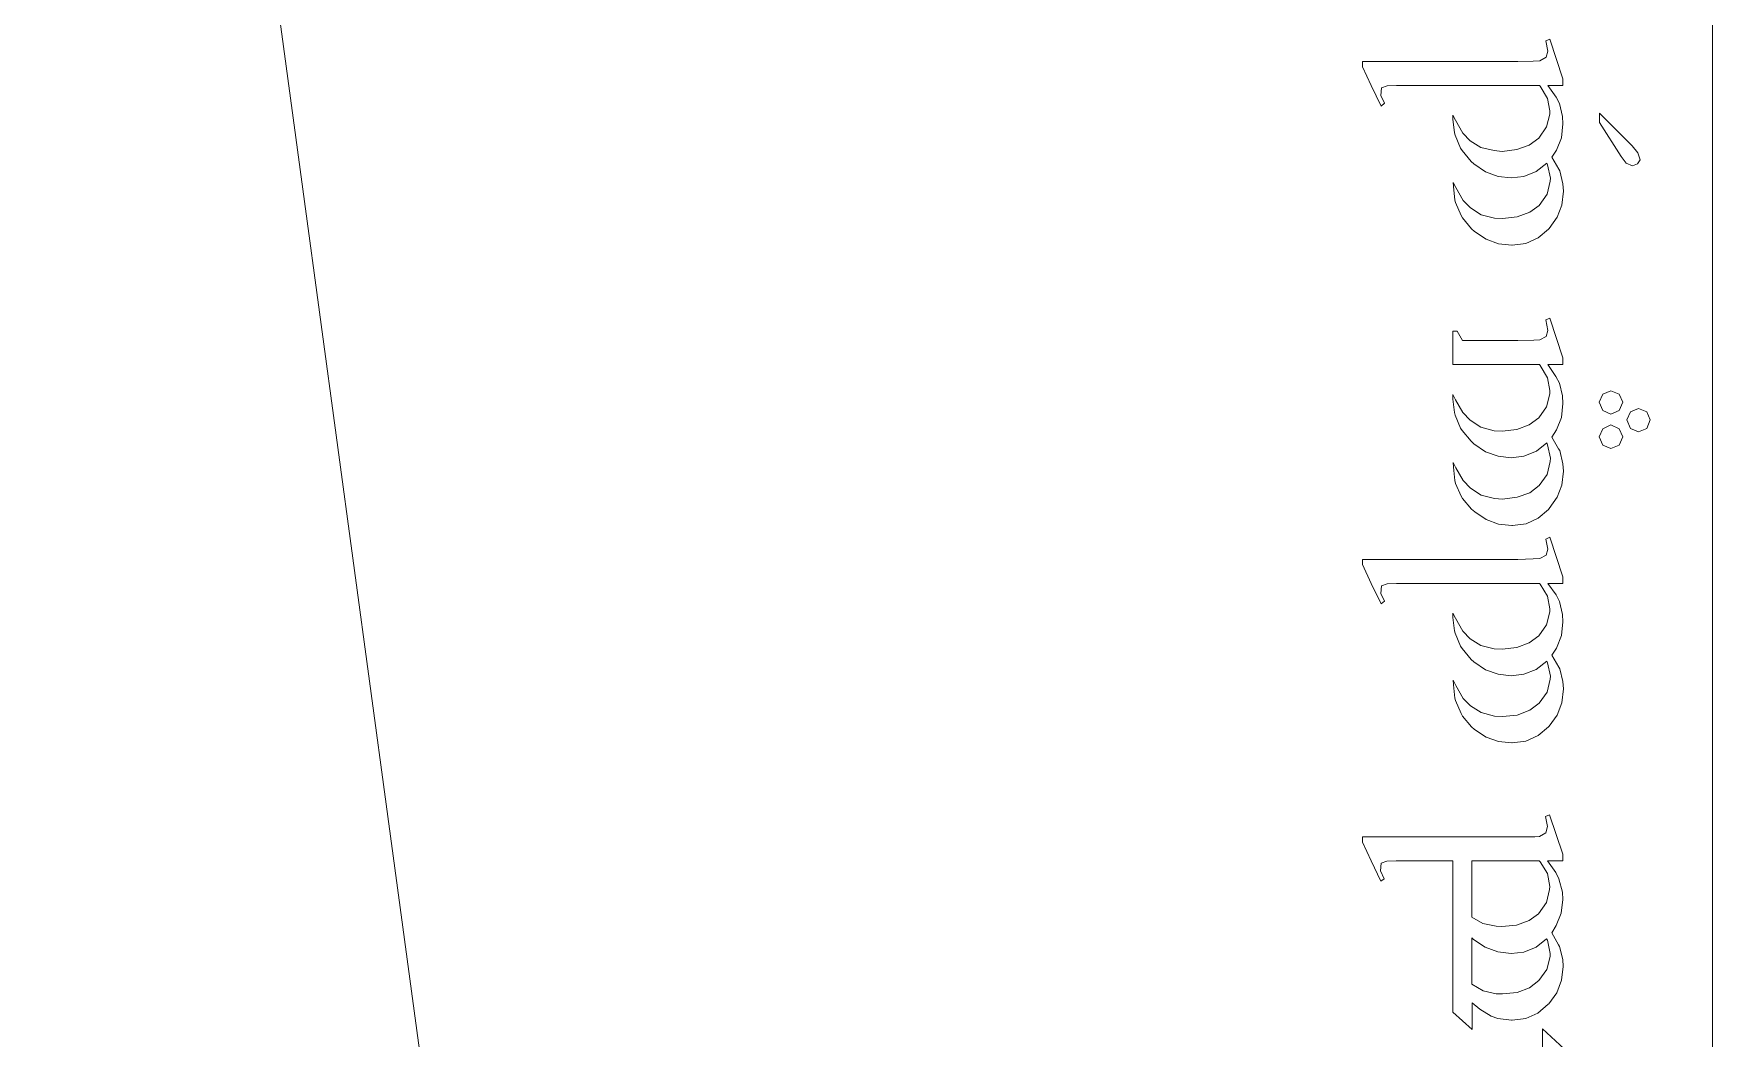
# Model space of a CAD drawing. Header units: inches. Extents: x -25.4 to 25.4, y -23 to 23.1.
# Drawn here: x 2.282 to 6.81, y 3.781 to 6.491 of the extents above; entities that cross this region are included whole.
import ezdxf

# ---------------------------------------------------------------- set-up
doc = ezdxf.new("R2010")
doc.units = ezdxf.units.IN
doc.header["$MEASUREMENT"] = 0
doc.layers.add('Layer 1', color=7, linetype='Continuous', true_color=0xffffff)

msp = doc.modelspace()

# ---------------------------------------------------------------- linework, layer by layer
at = {"layer": 'Layer 1', "color": 6, "lineweight": 9, "true_color": 0xff00ff}
for points in [[(6.8104, 15.3701), (6.8104, 15.3701), (6.8104, -16.8207), (6.8104, -16.8207)], [(2.2822, 11.4337), (2.2822, 11.4337), (5.8715, -15.0549), (5.8715, -15.0549)]]:
    msp.add_open_spline(points, degree=3, dxfattribs=at)
at = {"layer": 'Layer 1', "color": 1, "lineweight": 9, "true_color": 0xff0000}
for points in [[(6.3722, 6.4764), (6.3722, 6.4764), (6.3609, 6.4717), (6.3609, 6.4717)], [(6.407, 6.3693), (6.407, 6.3693), (6.3722, 6.4764), (6.3722, 6.4764)], [(6.3609, 6.4717), (6.3609, 6.4717), (6.3666, 6.4436), (6.3666, 6.4436)], [(6.3666, 6.4436), (6.3666, 6.4436), (6.3619, 6.4276), (6.3619, 6.4276)], [(6.2857, 6.4163), (6.2857, 6.4163), (5.8666, 6.4163), (5.8666, 6.4163)], [(5.8666, 6.4163), (5.8666, 6.4163), (5.8666, 6.4022), (5.8666, 6.4022)], [(5.8666, 6.4022), (5.8666, 6.4022), (5.8901, 6.3515), (5.8901, 6.3515)], [(6.3271, 6.4172), (6.3271, 6.4172), (6.2857, 6.4163), (6.2857, 6.4163)], [(6.345, 6.4182), (6.345, 6.4182), (6.3271, 6.4172), (6.3271, 6.4172)], [(6.3619, 6.4276), (6.3619, 6.4276), (6.345, 6.4182), (6.345, 6.4182)], [(5.8901, 6.3515), (5.8901, 6.3515), (5.9173, 6.296), (5.9173, 6.296)], [(5.9164, 6.3242), (5.9164, 6.3242), (5.9183, 6.3449), (5.9183, 6.3449)], [(5.9183, 6.3449), (5.9183, 6.3449), (5.9333, 6.3505), (5.9333, 6.3505)], [(5.9333, 6.3505), (5.9333, 6.3505), (5.9587, 6.3515), (5.9587, 6.3515)], [(5.9587, 6.3515), (5.9587, 6.3515), (6.344, 6.3515), (6.344, 6.3515)], [(6.344, 6.3515), (6.344, 6.3515), (6.3459, 6.3496), (6.3459, 6.3496)], [(6.3459, 6.3496), (6.3459, 6.3496), (6.3656, 6.3167), (6.3656, 6.3167)], [(6.3666, 6.3515), (6.3666, 6.3515), (6.407, 6.3515), (6.407, 6.3515)], [(6.3891, 6.3204), (6.3891, 6.3204), (6.3666, 6.3515), (6.3666, 6.3515)], [(6.407, 6.3515), (6.407, 6.3515), (6.407, 6.3693), (6.407, 6.3693)], [(5.9258, 6.3035), (5.9258, 6.3035), (5.9164, 6.3242), (5.9164, 6.3242)], [(5.9173, 6.296), (5.9173, 6.296), (5.9258, 6.3035), (5.9258, 6.3035)], [(6.3656, 6.3167), (6.3656, 6.3167), (6.3722, 6.2829), (6.3722, 6.2829)], [(6.3976, 6.3026), (6.3976, 6.3026), (6.3891, 6.3204), (6.3891, 6.3204)], [(6.406, 6.2678), (6.406, 6.2678), (6.3976, 6.3026), (6.3976, 6.3026)], [(6.1175, 6.2575), (6.1175, 6.2575), (6.11, 6.2716), (6.11, 6.2716)], [(6.11, 6.2716), (6.11, 6.2716), (6.11, 6.2603), (6.11, 6.2603)], [(6.11, 6.2603), (6.11, 6.2603), (6.1147, 6.2236), (6.1147, 6.2236)], [(6.1373, 6.2227), (6.1373, 6.2227), (6.1175, 6.2575), (6.1175, 6.2575)], [(6.3722, 6.2744), (6.3722, 6.2744), (6.3628, 6.2396), (6.3628, 6.2396)], [(6.3722, 6.2829), (6.3722, 6.2829), (6.3722, 6.2744), (6.3722, 6.2744)], [(6.407, 6.2481), (6.407, 6.2481), (6.406, 6.2678), (6.406, 6.2678)], [(6.5057, 6.2518), (6.5057, 6.2518), (6.5057, 6.2772), (6.5057, 6.2772)], [(6.5057, 6.2772), (6.5057, 6.2772), (6.594, 6.1889), (6.594, 6.1889)], [(6.5639, 6.1597), (6.5639, 6.1597), (6.5057, 6.2518), (6.5057, 6.2518)], [(6.1147, 6.2236), (6.1147, 6.2236), (6.1166, 6.2171), (6.1166, 6.2171)], [(6.1166, 6.2171), (6.1166, 6.2171), (6.1307, 6.1823), (6.1307, 6.1823)], [(6.157, 6.202), (6.157, 6.202), (6.1373, 6.2227), (6.1373, 6.2227)], [(6.3421, 6.2095), (6.3421, 6.2095), (6.3158, 6.1907), (6.3158, 6.1907)], [(6.3628, 6.2396), (6.3628, 6.2396), (6.3421, 6.2095), (6.3421, 6.2095)], [(6.3901, 6.1767), (6.3901, 6.1767), (6.4032, 6.2105), (6.4032, 6.2105)], [(6.4032, 6.2105), (6.4032, 6.2105), (6.407, 6.2481), (6.407, 6.2481)], [(6.1307, 6.1823), (6.1307, 6.1823), (6.1354, 6.1757), (6.1354, 6.1757)], [(6.1354, 6.1757), (6.1354, 6.1757), (6.1598, 6.1466), (6.1598, 6.1466)], [(6.1861, 6.1842), (6.1861, 6.1842), (6.157, 6.202), (6.157, 6.202)], [(6.2218, 6.1757), (6.2218, 6.1757), (6.1861, 6.1842), (6.1861, 6.1842)], [(6.2435, 6.1738), (6.2435, 6.1738), (6.2218, 6.1757), (6.2218, 6.1757)], [(6.2829, 6.1785), (6.2829, 6.1785), (6.2435, 6.1738), (6.2435, 6.1738)], [(6.3158, 6.1907), (6.3158, 6.1907), (6.2829, 6.1785), (6.2829, 6.1785)], [(6.3769, 6.1579), (6.3769, 6.1579), (6.3901, 6.1767), (6.3901, 6.1767)], [(6.578, 6.1419), (6.578, 6.1419), (6.5639, 6.1597), (6.5639, 6.1597)], [(6.594, 6.1889), (6.594, 6.1889), (6.609, 6.1701), (6.609, 6.1701)], [(6.609, 6.1701), (6.609, 6.1701), (6.6156, 6.1513), (6.6156, 6.1513)], [(6.1598, 6.1466), (6.1598, 6.1466), (6.1673, 6.14), (6.1673, 6.14)], [(6.1673, 6.14), (6.1673, 6.14), (6.1983, 6.1184), (6.1983, 6.1184)], [(6.1983, 6.1184), (6.1983, 6.1184), (6.2322, 6.1062), (6.2322, 6.1062)], [(6.3017, 6.1062), (6.3017, 6.1062), (6.3346, 6.1193), (6.3346, 6.1193)], [(6.3346, 6.1193), (6.3346, 6.1193), (6.3637, 6.1419), (6.3637, 6.1419)], [(6.3637, 6.1419), (6.3637, 6.1419), (6.3656, 6.1372), (6.3656, 6.1372)], [(6.3656, 6.1372), (6.3656, 6.1372), (6.3741, 6.1015), (6.3741, 6.1015)], [(6.3966, 6.1259), (6.3966, 6.1259), (6.3769, 6.1579), (6.3769, 6.1579)], [(6.3985, 6.1212), (6.3985, 6.1212), (6.3966, 6.1259), (6.3966, 6.1259)], [(6.407, 6.0864), (6.407, 6.0864), (6.3985, 6.1212), (6.3985, 6.1212)], [(6.5949, 6.1344), (6.5949, 6.1344), (6.578, 6.1419), (6.578, 6.1419)], [(6.6081, 6.14), (6.6081, 6.14), (6.5949, 6.1344), (6.5949, 6.1344)], [(6.6156, 6.1513), (6.6156, 6.1513), (6.6081, 6.14), (6.6081, 6.14)], [(6.1185, 6.0761), (6.1185, 6.0761), (6.1109, 6.0902), (6.1109, 6.0902)], [(6.1109, 6.0902), (6.1109, 6.0902), (6.1119, 6.0789), (6.1119, 6.0789)], [(6.1119, 6.0789), (6.1119, 6.0789), (6.1156, 6.0423), (6.1156, 6.0423)], [(6.1382, 6.0413), (6.1382, 6.0413), (6.1185, 6.0761), (6.1185, 6.0761)], [(6.2322, 6.1062), (6.2322, 6.1062), (6.2679, 6.1024), (6.2679, 6.1024)], [(6.2679, 6.1024), (6.2679, 6.1024), (6.3017, 6.1062), (6.3017, 6.1062)], [(6.3731, 6.093), (6.3731, 6.093), (6.3647, 6.0582), (6.3647, 6.0582)], [(6.3741, 6.1015), (6.3741, 6.1015), (6.3731, 6.093), (6.3731, 6.093)], [(6.4089, 6.0667), (6.4089, 6.0667), (6.407, 6.0864), (6.407, 6.0864)], [(6.1156, 6.0423), (6.1156, 6.0423), (6.1175, 6.0357), (6.1175, 6.0357)], [(6.1175, 6.0357), (6.1175, 6.0357), (6.1326, 6.0009), (6.1326, 6.0009)], [(6.1579, 6.0216), (6.1579, 6.0216), (6.1382, 6.0413), (6.1382, 6.0413)], [(6.3431, 6.0282), (6.3431, 6.0282), (6.3177, 6.0094), (6.3177, 6.0094)], [(6.3647, 6.0582), (6.3647, 6.0582), (6.3431, 6.0282), (6.3431, 6.0282)], [(6.3919, 5.9962), (6.3919, 5.9962), (6.4042, 6.0291), (6.4042, 6.0291)], [(6.4042, 6.0291), (6.4042, 6.0291), (6.4089, 6.0667), (6.4089, 6.0667)], [(6.1326, 6.0009), (6.1326, 6.0009), (6.1363, 5.9943), (6.1363, 5.9943)], [(6.1363, 5.9943), (6.1363, 5.9943), (6.1608, 5.9652), (6.1608, 5.9652)], [(6.1871, 6.0028), (6.1871, 6.0028), (6.1579, 6.0216), (6.1579, 6.0216)], [(6.2228, 5.9934), (6.2228, 5.9934), (6.1871, 6.0028), (6.1871, 6.0028)], [(6.2444, 5.9925), (6.2444, 5.9925), (6.2228, 5.9934), (6.2228, 5.9934)], [(6.2839, 5.9971), (6.2839, 5.9971), (6.2444, 5.9925), (6.2444, 5.9925)], [(6.3177, 6.0094), (6.3177, 6.0094), (6.2839, 5.9971), (6.2839, 5.9971)], [(6.3703, 5.9661), (6.3703, 5.9661), (6.3919, 5.9962), (6.3919, 5.9962)], [(6.1608, 5.9652), (6.1608, 5.9652), (6.1683, 5.9577), (6.1683, 5.9577)], [(6.1683, 5.9577), (6.1683, 5.9577), (6.2002, 5.937), (6.2002, 5.937)], [(6.2002, 5.937), (6.2002, 5.937), (6.2331, 5.9248), (6.2331, 5.9248)], [(6.3074, 5.9257), (6.3074, 5.9257), (6.3403, 5.9408), (6.3403, 5.9408)], [(6.3403, 5.9408), (6.3403, 5.9408), (6.3684, 5.9643), (6.3684, 5.9643)], [(6.3684, 5.9643), (6.3684, 5.9643), (6.3703, 5.9661), (6.3703, 5.9661)], [(6.2331, 5.9248), (6.2331, 5.9248), (6.2698, 5.921), (6.2698, 5.921)], [(6.2698, 5.921), (6.2698, 5.921), (6.2707, 5.921), (6.2707, 5.921)], [(6.2707, 5.921), (6.2707, 5.921), (6.3074, 5.9257), (6.3074, 5.9257)], [(6.3722, 5.7237), (6.3722, 5.7237), (6.3609, 5.719), (6.3609, 5.719)], [(6.3609, 5.719), (6.3609, 5.719), (6.3666, 5.6908), (6.3666, 5.6908)], [(6.407, 5.6165), (6.407, 5.6165), (6.3722, 5.7237), (6.3722, 5.7237)], [(6.1222, 5.6889), (6.1222, 5.6889), (6.11, 5.6889), (6.11, 5.6889)], [(6.11, 5.6889), (6.11, 5.6889), (6.11, 5.5987), (6.11, 5.5987)], [(6.1363, 5.6635), (6.1363, 5.6635), (6.1222, 5.6889), (6.1222, 5.6889)], [(6.2857, 5.6635), (6.2857, 5.6635), (6.1363, 5.6635), (6.1363, 5.6635)], [(6.329, 5.6645), (6.329, 5.6645), (6.2857, 5.6635), (6.2857, 5.6635)], [(6.345, 5.6654), (6.345, 5.6654), (6.329, 5.6645), (6.329, 5.6645)], [(6.3619, 5.6748), (6.3619, 5.6748), (6.345, 5.6654), (6.345, 5.6654)], [(6.3666, 5.6908), (6.3666, 5.6908), (6.3619, 5.6748), (6.3619, 5.6748)], [(6.407, 5.5987), (6.407, 5.5987), (6.407, 5.6165), (6.407, 5.6165)], [(6.11, 5.5987), (6.11, 5.5987), (6.344, 5.5987), (6.344, 5.5987)], [(6.344, 5.5987), (6.344, 5.5987), (6.3459, 5.5959), (6.3459, 5.5959)], [(6.3459, 5.5959), (6.3459, 5.5959), (6.3656, 5.563), (6.3656, 5.563)], [(6.3666, 5.5987), (6.3666, 5.5987), (6.407, 5.5987), (6.407, 5.5987)], [(6.3882, 5.5667), (6.3882, 5.5667), (6.3666, 5.5987), (6.3666, 5.5987)], [(6.3656, 5.563), (6.3656, 5.563), (6.3722, 5.5291), (6.3722, 5.5291)], [(6.3722, 5.5291), (6.3722, 5.5291), (6.3722, 5.5197), (6.3722, 5.5197)], [(6.3976, 5.5489), (6.3976, 5.5489), (6.3882, 5.5667), (6.3882, 5.5667)], [(6.406, 5.5141), (6.406, 5.5141), (6.3976, 5.5489), (6.3976, 5.5489)], [(6.5367, 5.5282), (6.5367, 5.5282), (6.5151, 5.5188), (6.5151, 5.5188)], [(6.5592, 5.5188), (6.5592, 5.5188), (6.5367, 5.5282), (6.5367, 5.5282)], [(6.1175, 5.5038), (6.1175, 5.5038), (6.11, 5.5179), (6.11, 5.5179)], [(6.11, 5.5179), (6.11, 5.5179), (6.11, 5.5056), (6.11, 5.5056)], [(6.11, 5.5056), (6.11, 5.5056), (6.1147, 5.469), (6.1147, 5.469)], [(6.1373, 5.469), (6.1373, 5.469), (6.1175, 5.5038), (6.1175, 5.5038)], [(6.3628, 5.485), (6.3628, 5.485), (6.3421, 5.4549), (6.3421, 5.4549)], [(6.3722, 5.5197), (6.3722, 5.5197), (6.3628, 5.485), (6.3628, 5.485)], [(6.4032, 5.4558), (6.4032, 5.4558), (6.407, 5.4934), (6.407, 5.4934)], [(6.407, 5.4934), (6.407, 5.4934), (6.406, 5.5141), (6.406, 5.5141)], [(6.5151, 5.5188), (6.5151, 5.5188), (6.5047, 5.4972), (6.5047, 5.4972)], [(6.5047, 5.4972), (6.5047, 5.4972), (6.5151, 5.4746), (6.5151, 5.4746)], [(6.5686, 5.4972), (6.5686, 5.4972), (6.5592, 5.5188), (6.5592, 5.5188)], [(6.5592, 5.4746), (6.5592, 5.4746), (6.5686, 5.4972), (6.5686, 5.4972)], [(6.6109, 5.4803), (6.6109, 5.4803), (6.5893, 5.4709), (6.5893, 5.4709)], [(6.6335, 5.4709), (6.6335, 5.4709), (6.6109, 5.4803), (6.6109, 5.4803)], [(6.1147, 5.469), (6.1147, 5.469), (6.1166, 5.4624), (6.1166, 5.4624)], [(6.1166, 5.4624), (6.1166, 5.4624), (6.1307, 5.4276), (6.1307, 5.4276)], [(6.157, 5.4483), (6.157, 5.4483), (6.1373, 5.469), (6.1373, 5.469)], [(6.1861, 5.4295), (6.1861, 5.4295), (6.157, 5.4483), (6.157, 5.4483)], [(6.3158, 5.4361), (6.3158, 5.4361), (6.2829, 5.4239), (6.2829, 5.4239)], [(6.3421, 5.4549), (6.3421, 5.4549), (6.3158, 5.4361), (6.3158, 5.4361)], [(6.3901, 5.4229), (6.3901, 5.4229), (6.4032, 5.4558), (6.4032, 5.4558)], [(6.5151, 5.4746), (6.5151, 5.4746), (6.5367, 5.4652), (6.5367, 5.4652)], [(6.5367, 5.4361), (6.5367, 5.4361), (6.5151, 5.4258), (6.5151, 5.4258)], [(6.5367, 5.4652), (6.5367, 5.4652), (6.5592, 5.4746), (6.5592, 5.4746)], [(6.5592, 5.4258), (6.5592, 5.4258), (6.5367, 5.4361), (6.5367, 5.4361)], [(6.5893, 5.4709), (6.5893, 5.4709), (6.5799, 5.4492), (6.5799, 5.4492)], [(6.5799, 5.4492), (6.5799, 5.4492), (6.5893, 5.4267), (6.5893, 5.4267)], [(6.6429, 5.4492), (6.6429, 5.4492), (6.6335, 5.4709), (6.6335, 5.4709)], [(6.6335, 5.4267), (6.6335, 5.4267), (6.6429, 5.4492), (6.6429, 5.4492)], [(6.1307, 5.4276), (6.1307, 5.4276), (6.1354, 5.4211), (6.1354, 5.4211)], [(6.1354, 5.4211), (6.1354, 5.4211), (6.1598, 5.3919), (6.1598, 5.3919)], [(6.1598, 5.3919), (6.1598, 5.3919), (6.1673, 5.3853), (6.1673, 5.3853)], [(6.2218, 5.4201), (6.2218, 5.4201), (6.1861, 5.4295), (6.1861, 5.4295)], [(6.2435, 5.4192), (6.2435, 5.4192), (6.2218, 5.4201), (6.2218, 5.4201)], [(6.2829, 5.4239), (6.2829, 5.4239), (6.2435, 5.4192), (6.2435, 5.4192)], [(6.3769, 5.4032), (6.3769, 5.4032), (6.3901, 5.4229), (6.3901, 5.4229)], [(6.3957, 5.3712), (6.3957, 5.3712), (6.3769, 5.4032), (6.3769, 5.4032)], [(6.5151, 5.4258), (6.5151, 5.4258), (6.5047, 5.4041), (6.5047, 5.4041)], [(6.5047, 5.4041), (6.5047, 5.4041), (6.5151, 5.3816), (6.5151, 5.3816)], [(6.5686, 5.4041), (6.5686, 5.4041), (6.5592, 5.4258), (6.5592, 5.4258)], [(6.5592, 5.3816), (6.5592, 5.3816), (6.5686, 5.4041), (6.5686, 5.4041)], [(6.5893, 5.4267), (6.5893, 5.4267), (6.6109, 5.4173), (6.6109, 5.4173)], [(6.6109, 5.4173), (6.6109, 5.4173), (6.6335, 5.4267), (6.6335, 5.4267)], [(6.1673, 5.3853), (6.1673, 5.3853), (6.1983, 5.3637), (6.1983, 5.3637)], [(6.1983, 5.3637), (6.1983, 5.3637), (6.2322, 5.3515), (6.2322, 5.3515)], [(6.2322, 5.3515), (6.2322, 5.3515), (6.2679, 5.3468), (6.2679, 5.3468)], [(6.2679, 5.3468), (6.2679, 5.3468), (6.3017, 5.3515), (6.3017, 5.3515)], [(6.3017, 5.3515), (6.3017, 5.3515), (6.3356, 5.3647), (6.3356, 5.3647)], [(6.3356, 5.3647), (6.3356, 5.3647), (6.3637, 5.3872), (6.3637, 5.3872)], [(6.3637, 5.3872), (6.3637, 5.3872), (6.3656, 5.3825), (6.3656, 5.3825)], [(6.3656, 5.3825), (6.3656, 5.3825), (6.3741, 5.3459), (6.3741, 5.3459)], [(6.3741, 5.3459), (6.3741, 5.3459), (6.3731, 5.3374), (6.3731, 5.3374)], [(6.3985, 5.3665), (6.3985, 5.3665), (6.3957, 5.3712), (6.3957, 5.3712)], [(6.407, 5.3308), (6.407, 5.3308), (6.3985, 5.3665), (6.3985, 5.3665)], [(6.5151, 5.3816), (6.5151, 5.3816), (6.5367, 5.3722), (6.5367, 5.3722)], [(6.5367, 5.3722), (6.5367, 5.3722), (6.5592, 5.3816), (6.5592, 5.3816)], [(6.1185, 5.3205), (6.1185, 5.3205), (6.1109, 5.3346), (6.1109, 5.3346)], [(6.1109, 5.3346), (6.1109, 5.3346), (6.1119, 5.3224), (6.1119, 5.3224)], [(6.1119, 5.3224), (6.1119, 5.3224), (6.1156, 5.2857), (6.1156, 5.2857)], [(6.1382, 5.2857), (6.1382, 5.2857), (6.1185, 5.3205), (6.1185, 5.3205)], [(6.3647, 5.3026), (6.3647, 5.3026), (6.3431, 5.2726), (6.3431, 5.2726)], [(6.3731, 5.3374), (6.3731, 5.3374), (6.3647, 5.3026), (6.3647, 5.3026)], [(6.4042, 5.2735), (6.4042, 5.2735), (6.4089, 5.3111), (6.4089, 5.3111)], [(6.4089, 5.3111), (6.4089, 5.3111), (6.407, 5.3308), (6.407, 5.3308)], [(6.1156, 5.2857), (6.1156, 5.2857), (6.1175, 5.2782), (6.1175, 5.2782)], [(6.1175, 5.2782), (6.1175, 5.2782), (6.1326, 5.2434), (6.1326, 5.2434)], [(6.1579, 5.265), (6.1579, 5.265), (6.1382, 5.2857), (6.1382, 5.2857)], [(6.1871, 5.2463), (6.1871, 5.2463), (6.1579, 5.265), (6.1579, 5.265)], [(6.3177, 5.2528), (6.3177, 5.2528), (6.2839, 5.2406), (6.2839, 5.2406)], [(6.3431, 5.2726), (6.3431, 5.2726), (6.3177, 5.2528), (6.3177, 5.2528)], [(6.3919, 5.2406), (6.3919, 5.2406), (6.4042, 5.2735), (6.4042, 5.2735)], [(6.1326, 5.2434), (6.1326, 5.2434), (6.1363, 5.2378), (6.1363, 5.2378)], [(6.1363, 5.2378), (6.1363, 5.2378), (6.1608, 5.2087), (6.1608, 5.2087)], [(6.1608, 5.2087), (6.1608, 5.2087), (6.1692, 5.2011), (6.1692, 5.2011)], [(6.2228, 5.2378), (6.2228, 5.2378), (6.1871, 5.2463), (6.1871, 5.2463)], [(6.2444, 5.2359), (6.2444, 5.2359), (6.2228, 5.2378), (6.2228, 5.2378)], [(6.2839, 5.2406), (6.2839, 5.2406), (6.2444, 5.2359), (6.2444, 5.2359)], [(6.3403, 5.1842), (6.3403, 5.1842), (6.3684, 5.2077), (6.3684, 5.2077)], [(6.3684, 5.2077), (6.3684, 5.2077), (6.3703, 5.2105), (6.3703, 5.2105)], [(6.3703, 5.2105), (6.3703, 5.2105), (6.3919, 5.2406), (6.3919, 5.2406)], [(6.1692, 5.2011), (6.1692, 5.2011), (6.2002, 5.1805), (6.2002, 5.1805)], [(6.2002, 5.1805), (6.2002, 5.1805), (6.2331, 5.1682), (6.2331, 5.1682)], [(6.2331, 5.1682), (6.2331, 5.1682), (6.2698, 5.1645), (6.2698, 5.1645)], [(6.2698, 5.1645), (6.2698, 5.1645), (6.2716, 5.1645), (6.2716, 5.1645)], [(6.2716, 5.1645), (6.2716, 5.1645), (6.3083, 5.1692), (6.3083, 5.1692)], [(6.3083, 5.1692), (6.3083, 5.1692), (6.3403, 5.1842), (6.3403, 5.1842)], [(6.3722, 5.1335), (6.3722, 5.1335), (6.3609, 5.1278), (6.3609, 5.1278)], [(6.3609, 5.1278), (6.3609, 5.1278), (6.3666, 5.1006), (6.3666, 5.1006)], [(6.407, 5.0263), (6.407, 5.0263), (6.3722, 5.1335), (6.3722, 5.1335)], [(6.2857, 5.0733), (6.2857, 5.0733), (5.8666, 5.0733), (5.8666, 5.0733)], [(5.8666, 5.0733), (5.8666, 5.0733), (5.8666, 5.0592), (5.8666, 5.0592)], [(6.3271, 5.0743), (6.3271, 5.0743), (6.2857, 5.0733), (6.2857, 5.0733)], [(6.345, 5.0752), (6.345, 5.0752), (6.3271, 5.0743), (6.3271, 5.0743)], [(6.3619, 5.0846), (6.3619, 5.0846), (6.345, 5.0752), (6.345, 5.0752)], [(6.3666, 5.1006), (6.3666, 5.1006), (6.3619, 5.0846), (6.3619, 5.0846)], [(5.8666, 5.0592), (5.8666, 5.0592), (5.8901, 5.0085), (5.8901, 5.0085)], [(5.8901, 5.0085), (5.8901, 5.0085), (5.9173, 4.953), (5.9173, 4.953)], [(5.9164, 4.9812), (5.9164, 4.9812), (5.9183, 5.0019), (5.9183, 5.0019)], [(5.9258, 4.9606), (5.9258, 4.9606), (5.9164, 4.9812), (5.9164, 4.9812)], [(5.9183, 5.0019), (5.9183, 5.0019), (5.9333, 5.0075), (5.9333, 5.0075)], [(5.9333, 5.0075), (5.9333, 5.0075), (5.9587, 5.0085), (5.9587, 5.0085)], [(5.9587, 5.0085), (5.9587, 5.0085), (6.344, 5.0085), (6.344, 5.0085)], [(6.344, 5.0085), (6.344, 5.0085), (6.3459, 5.0066), (6.3459, 5.0066)], [(6.3459, 5.0066), (6.3459, 5.0066), (6.3656, 4.9737), (6.3656, 4.9737)], [(6.3666, 5.0085), (6.3666, 5.0085), (6.407, 5.0085), (6.407, 5.0085)], [(6.3891, 4.9775), (6.3891, 4.9775), (6.3666, 5.0085), (6.3666, 5.0085)], [(6.407, 5.0085), (6.407, 5.0085), (6.407, 5.0263), (6.407, 5.0263)], [(5.9173, 4.953), (5.9173, 4.953), (5.9258, 4.9606), (5.9258, 4.9606)], [(6.3656, 4.9737), (6.3656, 4.9737), (6.3722, 4.9399), (6.3722, 4.9399)], [(6.3722, 4.9399), (6.3722, 4.9399), (6.3722, 4.9314), (6.3722, 4.9314)], [(6.3976, 4.9596), (6.3976, 4.9596), (6.3891, 4.9775), (6.3891, 4.9775)], [(6.406, 4.9248), (6.406, 4.9248), (6.3976, 4.9596), (6.3976, 4.9596)], [(6.1175, 4.9145), (6.1175, 4.9145), (6.11, 4.9286), (6.11, 4.9286)], [(6.11, 4.9286), (6.11, 4.9286), (6.11, 4.9164), (6.11, 4.9164)], [(6.11, 4.9164), (6.11, 4.9164), (6.1147, 4.8807), (6.1147, 4.8807)], [(6.1373, 4.8797), (6.1373, 4.8797), (6.1175, 4.9145), (6.1175, 4.9145)], [(6.3628, 4.8966), (6.3628, 4.8966), (6.3421, 4.8666), (6.3421, 4.8666)], [(6.3722, 4.9314), (6.3722, 4.9314), (6.3628, 4.8966), (6.3628, 4.8966)], [(6.4032, 4.8675), (6.4032, 4.8675), (6.407, 4.9051), (6.407, 4.9051)], [(6.407, 4.9051), (6.407, 4.9051), (6.406, 4.9248), (6.406, 4.9248)], [(6.1147, 4.8807), (6.1147, 4.8807), (6.1166, 4.8741), (6.1166, 4.8741)], [(6.1166, 4.8741), (6.1166, 4.8741), (6.1307, 4.8393), (6.1307, 4.8393)], [(6.157, 4.8591), (6.157, 4.8591), (6.1373, 4.8797), (6.1373, 4.8797)], [(6.1861, 4.8412), (6.1861, 4.8412), (6.157, 4.8591), (6.157, 4.8591)], [(6.3158, 4.8478), (6.3158, 4.8478), (6.2829, 4.8356), (6.2829, 4.8356)], [(6.3421, 4.8666), (6.3421, 4.8666), (6.3158, 4.8478), (6.3158, 4.8478)], [(6.3901, 4.8337), (6.3901, 4.8337), (6.4032, 4.8675), (6.4032, 4.8675)], [(6.1307, 4.8393), (6.1307, 4.8393), (6.1354, 4.8327), (6.1354, 4.8327)], [(6.1354, 4.8327), (6.1354, 4.8327), (6.1598, 4.8036), (6.1598, 4.8036)], [(6.1598, 4.8036), (6.1598, 4.8036), (6.1673, 4.797), (6.1673, 4.797)], [(6.2218, 4.8318), (6.2218, 4.8318), (6.1861, 4.8412), (6.1861, 4.8412)], [(6.2435, 4.8309), (6.2435, 4.8309), (6.2218, 4.8318), (6.2218, 4.8318)], [(6.2829, 4.8356), (6.2829, 4.8356), (6.2435, 4.8309), (6.2435, 4.8309)], [(6.3769, 4.8149), (6.3769, 4.8149), (6.3901, 4.8337), (6.3901, 4.8337)], [(6.3966, 4.7829), (6.3966, 4.7829), (6.3769, 4.8149), (6.3769, 4.8149)], [(6.1673, 4.797), (6.1673, 4.797), (6.1983, 4.7754), (6.1983, 4.7754)], [(6.1983, 4.7754), (6.1983, 4.7754), (6.2322, 4.7632), (6.2322, 4.7632)], [(6.2322, 4.7632), (6.2322, 4.7632), (6.2679, 4.7594), (6.2679, 4.7594)], [(6.2679, 4.7594), (6.2679, 4.7594), (6.3017, 4.7632), (6.3017, 4.7632)], [(6.3017, 4.7632), (6.3017, 4.7632), (6.3346, 4.7764), (6.3346, 4.7764)], [(6.3346, 4.7764), (6.3346, 4.7764), (6.3637, 4.7989), (6.3637, 4.7989)], [(6.3637, 4.7989), (6.3637, 4.7989), (6.3656, 4.7942), (6.3656, 4.7942)], [(6.3656, 4.7942), (6.3656, 4.7942), (6.3741, 4.7585), (6.3741, 4.7585)], [(6.3741, 4.7585), (6.3741, 4.7585), (6.3731, 4.75), (6.3731, 4.75)], [(6.3985, 4.7782), (6.3985, 4.7782), (6.3966, 4.7829), (6.3966, 4.7829)], [(6.407, 4.7435), (6.407, 4.7435), (6.3985, 4.7782), (6.3985, 4.7782)], [(6.1185, 4.7331), (6.1185, 4.7331), (6.1109, 4.7472), (6.1109, 4.7472)], [(6.1109, 4.7472), (6.1109, 4.7472), (6.1119, 4.735), (6.1119, 4.735)], [(6.1119, 4.735), (6.1119, 4.735), (6.1156, 4.6993), (6.1156, 4.6993)], [(6.1382, 4.6984), (6.1382, 4.6984), (6.1185, 4.7331), (6.1185, 4.7331)], [(6.3647, 4.7153), (6.3647, 4.7153), (6.3431, 4.6852), (6.3431, 4.6852)], [(6.3731, 4.75), (6.3731, 4.75), (6.3647, 4.7153), (6.3647, 4.7153)], [(6.4042, 4.6861), (6.4042, 4.6861), (6.4089, 4.7237), (6.4089, 4.7237)], [(6.4089, 4.7237), (6.4089, 4.7237), (6.407, 4.7435), (6.407, 4.7435)], [(6.1156, 4.6993), (6.1156, 4.6993), (6.1175, 4.6927), (6.1175, 4.6927)], [(6.1175, 4.6927), (6.1175, 4.6927), (6.1326, 4.6579), (6.1326, 4.6579)], [(6.1579, 4.6786), (6.1579, 4.6786), (6.1382, 4.6984), (6.1382, 4.6984)], [(6.1871, 4.6598), (6.1871, 4.6598), (6.1579, 4.6786), (6.1579, 4.6786)], [(6.3177, 4.6664), (6.3177, 4.6664), (6.2839, 4.6532), (6.2839, 4.6532)], [(6.3431, 4.6852), (6.3431, 4.6852), (6.3177, 4.6664), (6.3177, 4.6664)], [(6.3919, 4.6532), (6.3919, 4.6532), (6.4042, 4.6861), (6.4042, 4.6861)], [(6.1326, 4.6579), (6.1326, 4.6579), (6.1363, 4.6504), (6.1363, 4.6504)], [(6.1363, 4.6504), (6.1363, 4.6504), (6.1608, 4.6213), (6.1608, 4.6213)], [(6.1608, 4.6213), (6.1608, 4.6213), (6.1683, 4.6147), (6.1683, 4.6147)], [(6.2228, 4.6504), (6.2228, 4.6504), (6.1871, 4.6598), (6.1871, 4.6598)], [(6.2444, 4.6495), (6.2444, 4.6495), (6.2228, 4.6504), (6.2228, 4.6504)], [(6.2839, 4.6532), (6.2839, 4.6532), (6.2444, 4.6495), (6.2444, 4.6495)], [(6.3403, 4.5978), (6.3403, 4.5978), (6.3684, 4.6213), (6.3684, 4.6213)], [(6.3684, 4.6213), (6.3684, 4.6213), (6.3703, 4.6232), (6.3703, 4.6232)], [(6.3703, 4.6232), (6.3703, 4.6232), (6.3919, 4.6532), (6.3919, 4.6532)], [(6.1683, 4.6147), (6.1683, 4.6147), (6.2002, 4.594), (6.2002, 4.594)], [(6.2002, 4.594), (6.2002, 4.594), (6.2331, 4.5818), (6.2331, 4.5818)], [(6.2331, 4.5818), (6.2331, 4.5818), (6.2698, 4.5781), (6.2698, 4.5781)], [(6.2698, 4.5781), (6.2698, 4.5781), (6.2707, 4.5781), (6.2707, 4.5781)], [(6.2707, 4.5781), (6.2707, 4.5781), (6.3074, 4.5828), (6.3074, 4.5828)], [(6.3074, 4.5828), (6.3074, 4.5828), (6.3403, 4.5978), (6.3403, 4.5978)], [(6.3713, 4.3845), (6.3713, 4.3845), (6.36, 4.3798), (6.36, 4.3798)], [(6.36, 4.3798), (6.36, 4.3798), (6.3656, 4.3525), (6.3656, 4.3525)], [(6.3656, 4.3525), (6.3656, 4.3525), (6.3609, 4.3356), (6.3609, 4.3356)], [(6.407, 4.2783), (6.407, 4.2783), (6.3713, 4.3845), (6.3713, 4.3845)], [(6.2848, 4.3252), (6.2848, 4.3252), (5.8666, 4.3252), (5.8666, 4.3252)], [(5.8666, 4.3252), (5.8666, 4.3252), (5.8666, 4.3102), (5.8666, 4.3102)], [(5.8666, 4.3102), (5.8666, 4.3102), (5.8901, 4.2604), (5.8901, 4.2604)], [(6.3318, 4.3252), (6.3318, 4.3252), (6.2848, 4.3252), (6.2848, 4.3252)], [(6.344, 4.3262), (6.344, 4.3262), (6.3318, 4.3252), (6.3318, 4.3252)], [(6.3609, 4.3356), (6.3609, 4.3356), (6.344, 4.3262), (6.344, 4.3262)], [(5.8901, 4.2604), (5.8901, 4.2604), (5.9164, 4.205), (5.9164, 4.205)], [(5.9173, 4.2538), (5.9173, 4.2538), (5.9324, 4.2595), (5.9324, 4.2595)], [(5.9324, 4.2595), (5.9324, 4.2595), (5.9578, 4.2604), (5.9578, 4.2604)], [(5.9578, 4.2604), (5.9578, 4.2604), (6.11, 4.2604), (6.11, 4.2604)], [(6.11, 4.2604), (6.11, 4.2604), (6.11, 3.8516), (6.11, 3.8516)], [(6.1617, 4.1082), (6.1617, 4.1082), (6.1617, 4.2604), (6.1617, 4.2604)], [(6.1617, 4.2604), (6.1617, 4.2604), (6.3431, 4.2604), (6.3431, 4.2604)], [(6.3431, 4.2604), (6.3431, 4.2604), (6.3459, 4.2576), (6.3459, 4.2576)], [(6.3459, 4.2576), (6.3459, 4.2576), (6.3656, 4.2256), (6.3656, 4.2256)], [(6.3882, 4.2284), (6.3882, 4.2284), (6.3656, 4.2604), (6.3656, 4.2604)], [(6.3656, 4.2604), (6.3656, 4.2604), (6.407, 4.2604), (6.407, 4.2604)], [(6.407, 4.2604), (6.407, 4.2604), (6.407, 4.2783), (6.407, 4.2783)], [(5.9155, 4.2331), (5.9155, 4.2331), (5.9173, 4.2538), (5.9173, 4.2538)], [(5.9249, 4.2115), (5.9249, 4.2115), (5.9155, 4.2331), (5.9155, 4.2331)], [(5.9164, 4.205), (5.9164, 4.205), (5.9249, 4.2115), (5.9249, 4.2115)], [(6.3656, 4.2256), (6.3656, 4.2256), (6.3722, 4.1909), (6.3722, 4.1909)], [(6.3966, 4.2115), (6.3966, 4.2115), (6.3882, 4.2284), (6.3882, 4.2284)], [(6.406, 4.1758), (6.406, 4.1758), (6.3966, 4.2115), (6.3966, 4.2115)], [(6.3713, 4.1824), (6.3713, 4.1824), (6.3628, 4.1476), (6.3628, 4.1476)], [(6.3722, 4.1909), (6.3722, 4.1909), (6.3713, 4.1824), (6.3713, 4.1824)], [(6.407, 4.1561), (6.407, 4.1561), (6.406, 4.1758), (6.406, 4.1758)], [(6.3628, 4.1476), (6.3628, 4.1476), (6.3412, 4.1176), (6.3412, 4.1176)], [(6.4023, 4.1194), (6.4023, 4.1194), (6.407, 4.1561), (6.407, 4.1561)], [(6.1908, 4.0912), (6.1908, 4.0912), (6.1617, 4.1082), (6.1617, 4.1082)], [(6.2275, 4.0837), (6.2275, 4.0837), (6.1908, 4.0912), (6.1908, 4.0912)], [(6.2425, 4.0828), (6.2425, 4.0828), (6.2275, 4.0837), (6.2275, 4.0837)], [(6.282, 4.0865), (6.282, 4.0865), (6.2425, 4.0828), (6.2425, 4.0828)], [(6.3158, 4.0988), (6.3158, 4.0988), (6.282, 4.0865), (6.282, 4.0865)], [(6.3412, 4.1176), (6.3412, 4.1176), (6.3158, 4.0988), (6.3158, 4.0988)], [(6.3769, 4.0659), (6.3769, 4.0659), (6.3891, 4.0856), (6.3891, 4.0856)], [(6.3891, 4.0856), (6.3891, 4.0856), (6.4023, 4.1194), (6.4023, 4.1194)], [(6.1617, 3.9277), (6.1617, 3.9277), (6.1617, 4.0527), (6.1617, 4.0527)], [(6.1617, 4.0527), (6.1617, 4.0527), (6.1664, 4.048), (6.1664, 4.048)], [(6.1664, 4.048), (6.1664, 4.048), (6.1974, 4.0273), (6.1974, 4.0273)], [(6.3346, 4.0273), (6.3346, 4.0273), (6.3628, 4.0499), (6.3628, 4.0499)], [(6.3628, 4.0499), (6.3628, 4.0499), (6.3656, 4.0461), (6.3656, 4.0461)], [(6.3656, 4.0461), (6.3656, 4.0461), (6.3731, 4.0104), (6.3731, 4.0104)], [(6.3957, 4.0339), (6.3957, 4.0339), (6.3769, 4.0659), (6.3769, 4.0659)], [(6.3976, 4.0292), (6.3976, 4.0292), (6.3957, 4.0339), (6.3957, 4.0339)], [(6.1974, 4.0273), (6.1974, 4.0273), (6.2312, 4.0151), (6.2312, 4.0151)], [(6.2312, 4.0151), (6.2312, 4.0151), (6.2679, 4.0104), (6.2679, 4.0104)], [(6.2679, 4.0104), (6.2679, 4.0104), (6.3017, 4.0142), (6.3017, 4.0142)], [(6.3017, 4.0142), (6.3017, 4.0142), (6.3346, 4.0273), (6.3346, 4.0273)], [(6.3731, 4.002), (6.3731, 4.002), (6.3637, 3.9672), (6.3637, 3.9672)], [(6.3731, 4.0104), (6.3731, 4.0104), (6.3731, 4.002), (6.3731, 4.002)], [(6.407, 3.9944), (6.407, 3.9944), (6.3976, 4.0292), (6.3976, 4.0292)], [(6.4079, 3.9747), (6.4079, 3.9747), (6.407, 3.9944), (6.407, 3.9944)], [(6.3637, 3.9672), (6.3637, 3.9672), (6.3421, 3.9371), (6.3421, 3.9371)], [(6.4032, 3.9381), (6.4032, 3.9381), (6.4079, 3.9747), (6.4079, 3.9747)], [(6.1918, 3.9099), (6.1918, 3.9099), (6.1617, 3.9277), (6.1617, 3.9277)], [(6.2275, 3.9014), (6.2275, 3.9014), (6.1918, 3.9099), (6.1918, 3.9099)], [(6.2444, 3.9014), (6.2444, 3.9014), (6.2275, 3.9014), (6.2275, 3.9014)], [(6.2839, 3.9052), (6.2839, 3.9052), (6.2444, 3.9014), (6.2444, 3.9014)], [(6.3168, 3.9174), (6.3168, 3.9174), (6.2839, 3.9052), (6.2839, 3.9052)], [(6.3421, 3.9371), (6.3421, 3.9371), (6.3168, 3.9174), (6.3168, 3.9174)], [(6.3694, 3.8741), (6.3694, 3.8741), (6.391, 3.9042), (6.391, 3.9042)], [(6.391, 3.9042), (6.391, 3.9042), (6.4032, 3.9381), (6.4032, 3.9381)], [(6.11, 3.8516), (6.11, 3.8516), (6.1626, 3.8055), (6.1626, 3.8055)], [(6.1626, 3.8055), (6.1626, 3.8055), (6.1626, 3.877), (6.1626, 3.877)], [(6.1626, 3.877), (6.1626, 3.877), (6.1833, 3.86), (6.1833, 3.86)], [(6.1833, 3.86), (6.1833, 3.86), (6.2134, 3.8413), (6.2134, 3.8413)], [(6.3393, 3.8488), (6.3393, 3.8488), (6.3675, 3.8732), (6.3675, 3.8732)], [(6.3675, 3.8732), (6.3675, 3.8732), (6.3694, 3.8741), (6.3694, 3.8741)], [(6.2134, 3.8413), (6.2134, 3.8413), (6.2312, 3.8347), (6.2312, 3.8347)], [(6.2312, 3.8347), (6.2312, 3.8347), (6.2688, 3.83), (6.2688, 3.83)], [(6.2688, 3.83), (6.2688, 3.83), (6.2707, 3.83), (6.2707, 3.83)], [(6.2707, 3.83), (6.2707, 3.83), (6.3074, 3.8347), (6.3074, 3.8347)], [(6.3074, 3.8347), (6.3074, 3.8347), (6.3393, 3.8488), (6.3393, 3.8488)], [(6.4107, 3.7529), (6.4107, 3.7529), (6.3525, 3.8074), (6.3525, 3.8074)], [(6.3525, 3.8074), (6.3525, 3.8074), (6.3525, 3.658), (6.3525, 3.658)]]:
    msp.add_open_spline(points, degree=3, dxfattribs=at)

doc.saveas('drawing.dxf')
